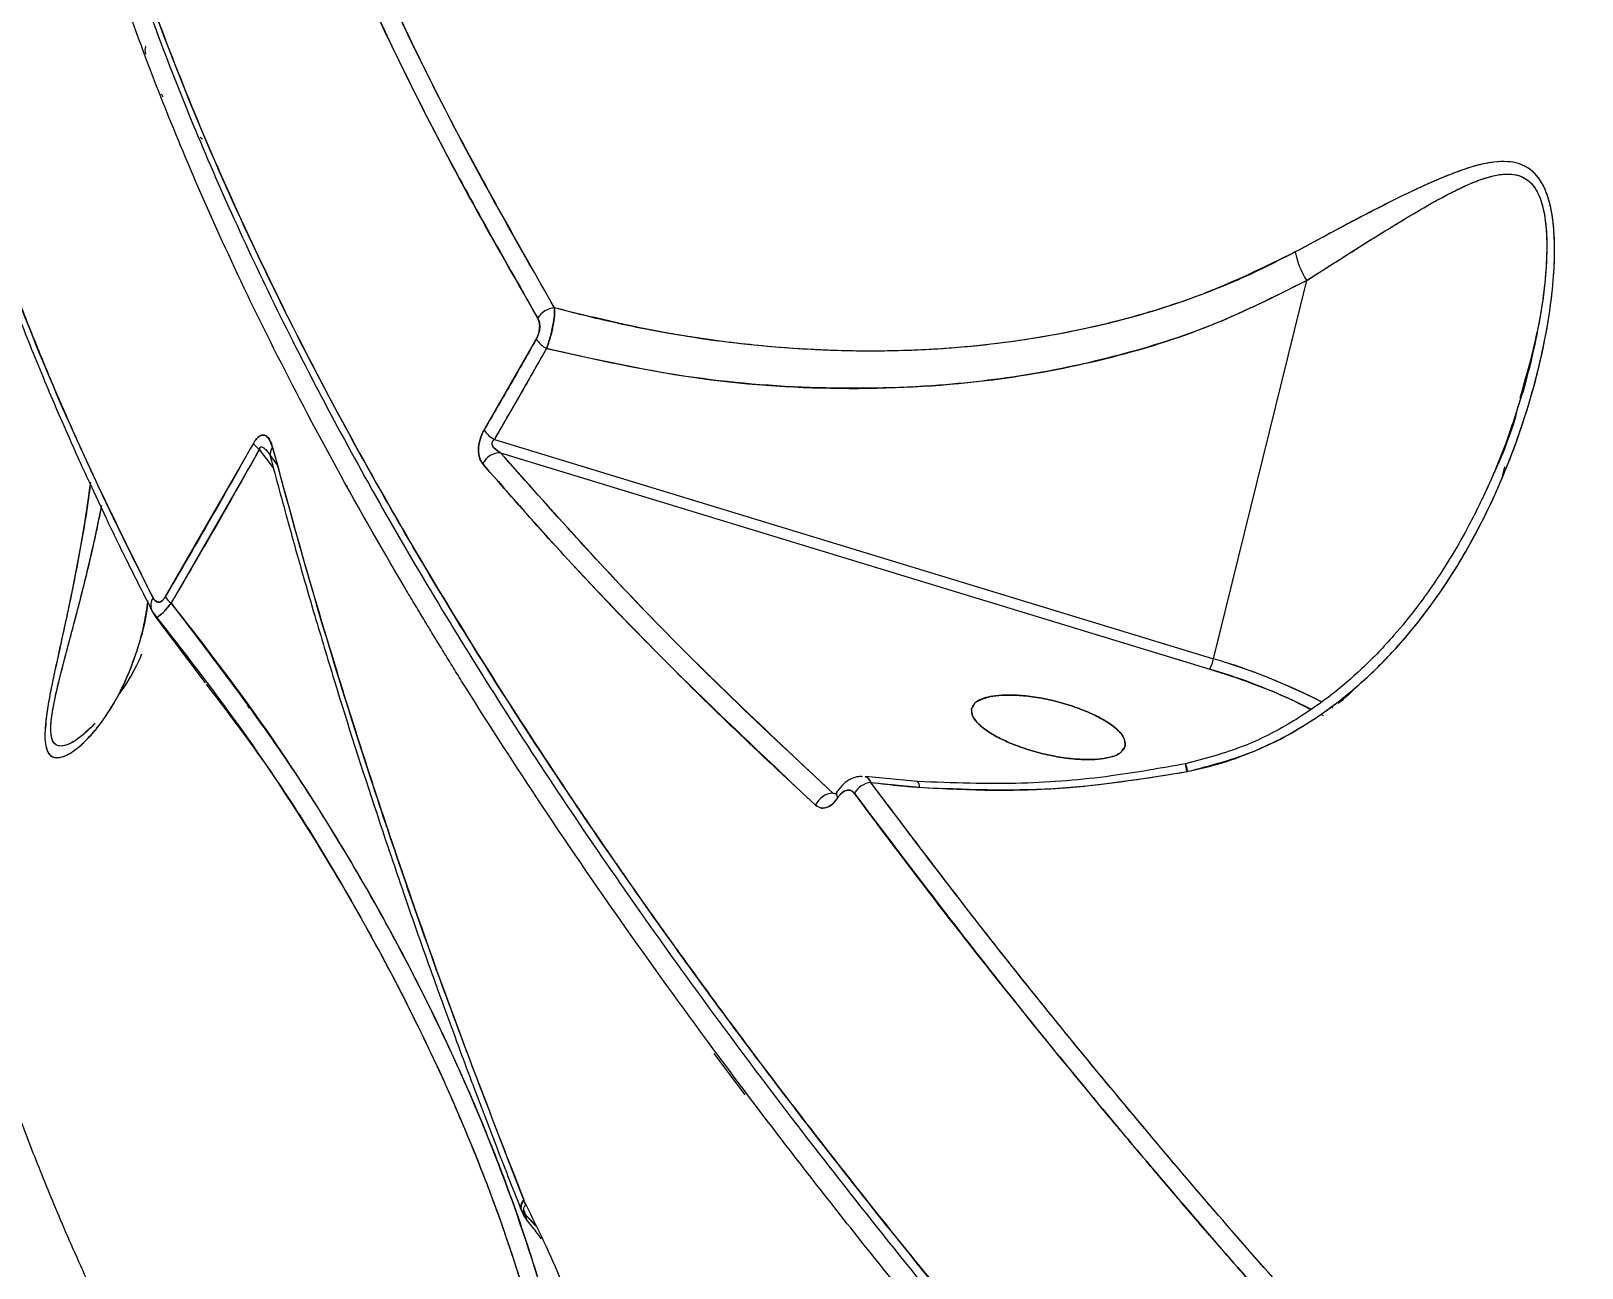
# Model space of a CAD drawing. Header units: millimetres. Extents: x -7083 to 7374, y -8368 to 7509.
# Drawn here: x 2351 to 2442.6, y -1906.5 to -1833.5 of the extents above; entities that cross this region are included whole.
import ezdxf

# ---------------------------------------------------------------- set-up
doc = ezdxf.new("R2010")
doc.units = ezdxf.units.MM
for name, color, linetype in [('DIKOM_ОБЪЕКТ', 7, 'Continuous'), ('DIKOM_РАЗМЕР_ЗОНА', 7, 'Continuous'), ('DIKOM_РАЗМЕР_ОБЪЕКТА', 7, 'Continuous')]:
    doc.layers.add(name, color=color, linetype=linetype)
doc.styles.add('style1', font='arial.ttf', dxfattribs={"width": 0.8})
doc.dimstyles.new('1-50', dxfattribs={"dimtxt": 300, "dimasz": 200, "dimexe": 100, "dimexo": 0, "dimgap": 100, "dimtad": 1, "dimtxsty": 'style1', "dimcen": 200, "dimclrd": 7, "dimclre": 7, "dimclrt": 7, "dimadec": 1, "dimazin": 2, "dimtfac": 1, "dimtmove": 0, "dimatfit": 2, "dimfxl": 0, "dimlwd": 25, "dimlwe": 18, "dimarcsym": 0})

# ---------------------------------------------------------------- blocks, each defined once
blk = doc.blocks.new('*D10')
at = {"layer": 'Defpoints', "color": 0, "transparency": 16777216}
for p in [(4593.55, 648.921), (-5583.425, 647.956), (4593.55, -5902.538)]:
    blk.add_point(p, dxfattribs=at)
at = {"layer": 'DIKOM_РАЗМЕР_ОБЪЕКТА', "color": 7, "lineweight": 18, "transparency": 16777216}
for p, q in [((4593.55, 648.921), (4593.55, -6002.538)), ((-5583.425, 647.956), (-5583.425, -6002.538))]:
    blk.add_line(p, q, dxfattribs=at)
at = {"layer": 'DIKOM_РАЗМЕР_ОБЪЕКТА', "color": 7, "lineweight": 25, "transparency": 16777216}
blk.add_line((-5383.425, -5902.538), (4393.55, -5902.538), dxfattribs=at)
at = {"layer": 'DIKOM_РАЗМЕР_ОБЪЕКТА', "color": 7, "transparency": 16777216}
for points in [[(-5383.425, -5869.204), (-5383.425, -5935.871), (-5583.425, -5902.538)], [(4393.55, -5869.204), (4393.55, -5935.871), (4593.55, -5902.538)]]:
    blk.add_solid(points, dxfattribs=at)
at = {"layer": 'DIKOM_РАЗМЕР_ОБЪЕКТА', "color": 7, "transparency": 16777216, "insert": (-226.127, -5649.366), "char_height": 300, "attachment_point": 5, "style": 'style1'}
blk.add_mtext('10150', dxfattribs=at)
blk = doc.blocks.new('*D11')
at = {"layer": 'Defpoints', "color": 0, "transparency": 16777216}
for p in [(-321.712, 5509.064), (-348.712, -4811.525), (5568.58, -4811.525)]:
    blk.add_point(p, dxfattribs=at)
at = {"layer": 'DIKOM_РАЗМЕР_ОБЪЕКТА', "color": 7, "lineweight": 18, "transparency": 16777216}
for p, q in [((-321.712, 5509.064), (5668.58, 5509.064)), ((-348.712, -4811.525), (5668.58, -4811.525))]:
    blk.add_line(p, q, dxfattribs=at)
at = {"layer": 'DIKOM_РАЗМЕР_ОБЪЕКТА', "color": 7, "lineweight": 25, "transparency": 16777216}
blk.add_line((5568.58, 5309.064), (5568.58, -4611.525), dxfattribs=at)
at = {"layer": 'DIKOM_РАЗМЕР_ОБЪЕКТА', "color": 7, "transparency": 16777216}
for points in [[(5535.247, 5309.064), (5601.913, 5309.064), (5568.58, 5509.064)], [(5535.247, -4611.525), (5601.913, -4611.525), (5568.58, -4811.525)]]:
    blk.add_solid(points, dxfattribs=at)
at = {"layer": 'DIKOM_РАЗМЕР_ОБЪЕКТА', "color": 7, "transparency": 16777216, "insert": (5315.306, 775.227), "char_height": 300, "attachment_point": 5, "rotation": 90, "style": 'style1'}
blk.add_mtext('10300', dxfattribs=at)
blk = doc.blocks.new('*D12')
at = {"layer": 'Defpoints', "color": 0, "transparency": 16777216}
for p in [(-621.712, 7509.064), (-373.605, -6811.526), (7273.891, -6811.526)]:
    blk.add_point(p, dxfattribs=at)
at = {"layer": 'DIKOM_РАЗМЕР_ЗОНА', "color": 7, "lineweight": 18, "transparency": 16777216}
for p, q in [((-621.712, 7509.064), (7373.891, 7509.064)), ((-373.605, -6811.526), (7373.891, -6811.526))]:
    blk.add_line(p, q, dxfattribs=at)
at = {"layer": 'DIKOM_РАЗМЕР_ЗОНА', "color": 7, "lineweight": 25, "transparency": 16777216}
blk.add_line((7273.891, 7309.064), (7273.891, -6611.526), dxfattribs=at)
at = {"layer": 'DIKOM_РАЗМЕР_ЗОНА', "color": 7, "transparency": 16777216}
for points in [[(7240.558, 7309.064), (7307.225, 7309.064), (7273.891, 7509.064)], [(7240.558, -6611.526), (7307.225, -6611.526), (7273.891, -6811.526)]]:
    blk.add_solid(points, dxfattribs=at)
at = {"layer": 'DIKOM_РАЗМЕР_ЗОНА', "color": 7, "transparency": 16777216, "insert": (7020.617, 1288.251), "char_height": 300, "attachment_point": 5, "rotation": 90, "style": 'style1'}
blk.add_mtext('14300', dxfattribs=at)
blk = doc.blocks.new('*D13')
at = {"layer": 'Defpoints', "color": 0, "transparency": 16777216}
for p in [(6593.528, 996.237), (-7083.425, 647.956), (6593.528, -8268.308)]:
    blk.add_point(p, dxfattribs=at)
at = {"layer": 'DIKOM_РАЗМЕР_ЗОНА', "color": 7, "lineweight": 18, "transparency": 16777216}
for p, q in [((6593.528, 996.237), (6593.528, -8368.308)), ((-7083.425, 647.956), (-7083.425, -8368.308))]:
    blk.add_line(p, q, dxfattribs=at)
at = {"layer": 'DIKOM_РАЗМЕР_ЗОНА', "color": 7, "lineweight": 25, "transparency": 16777216}
blk.add_line((-6883.425, -8268.308), (6393.528, -8268.308), dxfattribs=at)
at = {"layer": 'DIKOM_РАЗМЕР_ЗОНА', "color": 7, "transparency": 16777216}
for points in [[(-6883.425, -8234.975), (-6883.425, -8301.641), (-7083.425, -8268.308)], [(6393.528, -8234.975), (6393.528, -8301.641), (6593.528, -8268.308)]]:
    blk.add_solid(points, dxfattribs=at)
at = {"layer": 'DIKOM_РАЗМЕР_ЗОНА', "color": 7, "transparency": 16777216, "insert": (322.101, -8015.034), "char_height": 300, "attachment_point": 5, "style": 'style1'}
blk.add_mtext('13650', dxfattribs=at)

msp = doc.modelspace()

# ---------------------------------------------------------------- linework, layer by layer
at = {"layer": 'DIKOM_ОБЪЕКТ', "color": 7, "linetype": 'Continuous', "lineweight": 15}
for p, q in [((2420.856, -1870.519), (2426.355, -1848.189)), ((2377.786, -1857.014), (2380.862, -1851.656)), ((2381.474, -1852.21), (2378.391, -1857.58)), ((2439.132, -1854.825), (2439.539, -1853.173)), ((2358.952, -1866.867), (2364.159, -1857.805)), ((2378.391, -1857.58), (2420.856, -1870.519)), ((2364.528, -1858.16), (2359.313, -1867.234)), ((2365.344, -1859.259), (2364.528, -1858.16)), ((2365.124, -1858.459), (2365.162, -1858.586)), ((2365.577, -1859.068), (2365.149, -1858.493)), ((2378.761, -1858.368), (2420.629, -1871.125)), ((2365.607, -1859.179), (2365.622, -1859.199)), ((2437.922, -1859.741), (2438.056, -1859.194)), ((2369.694, -1860.324), (2369.713, -1860.306)), ((2358.36, -1868.032), (2361.305, -1871.945)), ((2363.91, -1873.464), (2363.734, -1873.097)), ((2406.565, -1873.466), (2406.681, -1873.314)), ((2406.637, -1873.287), (2406.63, -1873.299)), ((2427.912, -1873.431), (2427.778, -1873.358)), ((2427.354, -1873.884), (2427.215, -1873.809)), ((2415.577, -1875.829), (2415.629, -1875.74)), ((2403.382, -1877.772), (2400.281, -1877.464)), ((2400.617, -1877.819), (2403.487, -1878.108)), ((2398.549, -1878.506), (2398.383, -1878.453)), ((2398.383, -1878.453), (2398.546, -1878.483)), ((2398.544, -1878.488), (2398.383, -1878.453)), ((2399.689, -1878.453), (2399.665, -1878.449)), ((2399.867, -1878.755), (2399.871, -1878.756)), ((2401.565, -1879.061), (2401.569, -1879.062)), ((2402.527, -1880.313), (2402.523, -1880.319)), ((2402.542, -1880.343), (2402.545, -1880.337)), ((2401.896, -1881.392), (2401.88, -1881.419)), ((2401.898, -1881.443), (2401.914, -1881.416)), ((2393.197, -1896.262), (2391.377, -1893.812)), ((2393.285, -1896.111), (2393.277, -1896.124)), ((2380.126, -1902.463), (2380.139, -1902.497)), ((2380.139, -1902.497), (2380.247, -1902.735)), ((2379.976, -1903.073), (2379.983, -1903.09)), ((2379.983, -1903.092), (2380.148, -1903.453)), ((2380.118, -1903.033), (2380.234, -1903.338)), ((2380.234, -1903.338), (2380.119, -1903.03)), ((2380.794, -1903.918), (2380.234, -1903.338)), ((2380.234, -1903.338), (2380.254, -1903.365)), ((2380.794, -1903.918), (2380.234, -1903.338)), ((2380.254, -1903.365), (2380.825, -1903.985)), ((2380.287, -1903.618), (2380.254, -1903.365)), ((2380.254, -1903.365), (2380.833, -1904.002))]:
    msp.add_line(p, q, dxfattribs=at)
at = {"layer": 'DIKOM_ОБЪЕКТ', "color": 7, "linetype": 'Continuous', "lineweight": 15, "flags": 128}
for points in [[(2419.287, -1877.158), (2419.242, -1876.923), (2419.214, -1876.765), (2419.208, -1876.712), (2419.224, -1876.765), (2419.26, -1876.923), (2419.316, -1877.176)], [(2380.234, -1903.338), (2380.123, -1903.268), (2380.086, -1903.236)], [(2380.086, -1903.236), (2380.123, -1903.268), (2380.234, -1903.338)], [(2380.254, -1903.365), (2380.14, -1903.297), (2380.088, -1903.251)], [(2380.088, -1903.251), (2380.14, -1903.297), (2380.254, -1903.365)]]:
    msp.add_lwpolyline(points, dxfattribs=at)
at = {"layer": 'DIKOM_ОБЪЕКТ', "color": 7, "linetype": 'Continuous', "lineweight": 15}
for centre, radius, start, end in [((2430.144, -1845.698), 4.534, 190.31249, 213.31735), ((2381.999, -1851.007), 1.194, 92.58093, 150.72164), ((2382.261, -1850.725), 1.68, 213.63746, 242.08568), ((2379.21, -1856.098), 1.693, 212.73908, 241.09791), ((2365.353, -1856.932), 1.48, 216.17566, 236.10579), ((2365.812, -1858.456), 0.663, 141.05446, 191.34119), ((2365.818, -1858.457), 0.668, 141.31549, 192.4135), ((2378.725, -1859.499), 1.132, 88.17853, 154.51162), ((2358.861, -1867.367), 0.762, 144.79875, 226.46527), ((2360.167, -1866.036), 1.472, 214.35436, 234.50104), ((2418.721, -1870.063), 2.184, 330.90336, 347.93905), ((2410.328, -1906.121), 37.126, 62.91941, 73.52657), ((2410.34, -1906.09), 37.093, 62.86716, 73.5298), ((2409.955, -1906.84), 37.275, 63.48007, 73.36128), ((2412.951, -1878.413), 6.484, 10.99432, 15.2101), ((2400.771, -1879.095), 1.285, 96.88, 150.78706), ((2403.079, -1878.052), 0.412, 352.11444, 42.68328), ((2403.079, -1878.052), 0.412, 352.09049, 42.73162), ((2398.434, -1879.616), 1.163, 92.4954, 157.28922), ((2398.909, -1878.506), 0.315, 152.95184, 220.87699), ((2398.924, -1878.5), 0.33, 158.99801, 219.96745), ((2380.536, -1902.883), 0.588, 134.29128, 204.16925), ((2380.524, -1902.877), 0.575, 133.8584, 211.22593), ((2380.533, -1902.914), 0.574, 133.30852, 203.24192), ((2380.555, -1902.924), 0.596, 134.23057, 196.35034), ((2380.709, -1903.156), 0.625, 137.62803, 227.56139)]:
    msp.add_arc(centre, radius, start, end, dxfattribs=at)
for points, knots in [([(2413.787, -1740.519), (2413.526, -1741.932), (2413.001, -1744.765), (2412.641, -1749.268), (2412.596, -1753.943), (2412.897, -1758.79), (2413.53, -1763.812), (2414.509, -1769.049), (2415.728, -1774.033), (2417.096, -1778.719), (2418.537, -1783.067), (2420.208, -1787.592), (2422.085, -1792.204), (2423.839, -1796.167), (2425.365, -1799.422), (2426.63, -1802.021), (2427.977, -1804.687), (2429.407, -1807.421), (2430.925, -1810.224), (2432.532, -1813.096), (2434.539, -1816.571), (2437.035, -1820.729), (2440.13, -1825.655), (2443.562, -1830.878), (2447.243, -1836.238), (2450.756, -1841.151), (2454.031, -1845.582), (2456.99, -1849.481), (2460.358, -1853.809), (2462.93, -1857.023), (2464.729, -1859.234), (2465.331, -1859.97), (2465.945, -1860.718), (2466.571, -1861.478), (2467.21, -1862.249), (2467.968, -1863.16), (2468.965, -1864.352), (2470.328, -1865.97), (2472.081, -1868.029), (2474.24, -1870.533), (2476.717, -1873.365), (2479.248, -1876.215), (2482.192, -1879.485), (2485.359, -1882.943), (2489.1, -1886.952), (2494.035, -1892.146), (2500.309, -1898.566), (2507.641, -1905.846), (2512.538, -1910.532), (2514.892, -1912.785)], [0, 0, 0, 0, 0.03561, 0.071387, 0.107334, 0.142909, 0.17837, 0.214347, 0.25084, 0.277912, 0.30553, 0.333695, 0.362407, 0.389973, 0.404944, 0.420175, 0.435666, 0.451416, 0.467427, 0.483697, 0.500228, 0.525993, 0.553055, 0.581416, 0.611075, 0.6394, 0.659695, 0.681119, 0.700609, 0.727229, 0.73096, 0.734746, 0.73859, 0.74249, 0.746446, 0.750459, 0.756487, 0.764749, 0.775247, 0.787982, 0.802952, 0.818343, 0.831216, 0.852419, 0.870521, 0.891521, 0.930348, 0.966508, 1, 1, 1, 1]), ([(2412.896, -1746.894), (2412.861, -1747.125), (2412.452, -1749.848), (2412.619, -1755.6), (2413.468, -1764.166), (2415.434, -1773.311), (2418.369, -1782.908), (2422.288, -1792.92), (2427.152, -1803.299), (2432.959, -1814.042), (2439.707, -1825.145), (2447.519, -1836.771), (2456.401, -1848.863), (2466.348, -1861.356), (2477.16, -1874.001), (2488.851, -1886.795), (2501.351, -1899.732), (2510.37, -1908.426), (2514.892, -1912.785)], [0, 0, 0, 0, 0.00603, 0.071124, 0.136232, 0.201557, 0.266878, 0.331789, 0.396487, 0.461167, 0.526018, 0.591237, 0.659787, 0.727901, 0.795764, 0.863591, 0.931597, 1, 1, 1, 1]), ([(2509.609, -2009.061), (2504.697, -2005.071), (2494.891, -1997.104), (2480.894, -1985.13), (2467.485, -1973.199), (2454.72, -1961.321), (2442.585, -1949.496), (2431.304, -1937.949), (2420.842, -1926.681), (2411.205, -1915.73), (2402.237, -1904.932), (2393.977, -1894.337), (2386.276, -1883.749), (2379.177, -1873.178), (2372.737, -1862.642), (2367.101, -1852.35), (2362.297, -1842.344), (2358.357, -1832.679), (2355.352, -1823.581), (2353.22, -1815.038), (2351.906, -1807.021), (2351.361, -1799.36), (2351.601, -1792.061), (2352.624, -1784.99), (2354.606, -1778.289), (2356.322, -1773.832), (2357.599, -1771.802), (2357.648, -1771.724)], [0, 0, 0, 0, 0.042906, 0.085648, 0.128174, 0.170587, 0.212988, 0.255476, 0.295708, 0.336166, 0.376482, 0.416598, 0.456599, 0.498994, 0.541456, 0.584086, 0.626973, 0.669751, 0.712299, 0.752299, 0.792271, 0.832299, 0.872469, 0.912867, 0.955705, 0.998292, 1, 1, 1, 1]), ([(2352.75, -1785.209), (2352.349, -1787.52), (2351.541, -1792.182), (2351.37, -1799.779), (2351.922, -1806.955), (2352.987, -1813.573), (2353.971, -1818.006), (2354.766, -1821.069), (2355.206, -1822.671), (2355.675, -1824.289), (2356.172, -1825.924), (2356.699, -1827.575), (2357.741, -1830.7), (2359.484, -1835.461), (2362.234, -1842.063), (2365.539, -1849.141), (2369.286, -1856.386), (2373.447, -1863.761), (2377.797, -1870.913), (2381.083, -1875.973), (2382.949, -1878.755), (2383.419, -1879.452), (2383.894, -1880.153), (2384.374, -1880.856), (2384.858, -1881.563), (2385.347, -1882.272), (2385.841, -1882.985), (2386.588, -1884.056), (2387.728, -1885.676), (2389.416, -1888.039), (2391.567, -1890.993), (2394.216, -1894.55), (2397.404, -1898.722), (2401.17, -1903.515), (2405.564, -1908.937), (2410.128, -1914.388), (2414.768, -1919.77), (2419.379, -1924.982), (2423.169, -1929.153), (2425.953, -1932.164), (2427.574, -1933.904), (2429.238, -1935.676), (2430.945, -1937.478), (2432.696, -1939.312), (2434.492, -1941.177), (2436.332, -1943.073), (2440.929, -1947.769), (2448.341, -1955.15), (2458.75, -1965.099), (2469.148, -1974.673), (2479.469, -1983.856), (2489.66, -1992.632), (2499.642, -2000.995), (2506.342, -2006.417), (2509.609, -2009.061)], [0, 0, 0, 0, 0.044823, 0.090408, 0.136755, 0.167763, 0.199103, 0.207367, 0.215653, 0.223962, 0.232293, 0.240648, 0.249025, 0.279393, 0.311249, 0.344592, 0.379422, 0.411304, 0.444337, 0.474359, 0.477356, 0.480362, 0.483376, 0.486398, 0.48943, 0.49247, 0.495518, 0.498575, 0.506202, 0.516233, 0.528669, 0.543639, 0.561052, 0.580908, 0.603208, 0.627951, 0.647649, 0.668662, 0.690988, 0.697817, 0.70476, 0.711817, 0.718988, 0.726273, 0.733673, 0.741186, 0.748814, 0.789423, 0.828457, 0.865916, 0.9018, 0.936109, 0.968842, 1, 1, 1, 1]), ([(2352.658, -1785.833), (2352.458, -1786.755), (2351.896, -1789.354), (2351.42, -1794.219), (2351.286, -1800.447), (2351.795, -1807.341), (2353.052, -1815.39), (2355.358, -1824.721), (2359.029, -1835.452), (2363.832, -1846.64), (2369.75, -1858.249), (2376.758, -1870.235), (2384.84, -1882.566), (2393.966, -1895.207), (2404.119, -1908.126), (2415.264, -1921.282), (2427.094, -1934.332), (2439.495, -1947.217), (2452.366, -1959.894), (2463.431, -1970.255), (2472.266, -1978.25), (2478.476, -1983.755), (2483.283, -1987.934), (2486.661, -1990.836), (2488.906, -1992.753), (2491.657, -1995.086), (2495.088, -1997.968), (2499.222, -2001.404), (2504.068, -2005.385), (2507.578, -2008.216), (2509.444, -2009.721)], [0, 0, 0, 0, 0.018164, 0.051183, 0.090467, 0.129747, 0.169025, 0.222579, 0.276129, 0.329772, 0.383358, 0.436899, 0.490437, 0.543973, 0.597509, 0.65113, 0.704713, 0.754676, 0.804638, 0.854599, 0.876584, 0.898567, 0.919252, 0.925667, 0.93266, 0.941785, 0.953084, 0.966569, 0.982226, 1, 1, 1, 1]), ([(2380.958, -1850.423), (2379.474, -1847.835), (2376.564, -1842.761), (2372.844, -1835.496), (2369.533, -1828.413), (2366.673, -1821.506), (2364.216, -1814.736), (2362.967, -1810.439), (2362.351, -1808.32)], [0, 0, 0, 0, 0.173342, 0.340009, 0.5, 0.6711, 0.837766, 1, 1, 1, 1]), ([(2362.351, -1808.32), (2363.069, -1810.766), (2364.501, -1815.652), (2367.358, -1823.277), (2370.938, -1831.569), (2375.352, -1840.581), (2379.087, -1847.139), (2380.958, -1850.423)], [0, 0, 0, 0, 0.187019, 0.373556, 0.559898, 0.779649, 1, 1, 1, 1]), ([(2381.945, -1849.814), (2380.35, -1847.028), (2377.165, -1841.463), (2373.071, -1833.364), (2369.289, -1825.003), (2365.921, -1816.411), (2364.211, -1810.652), (2363.355, -1807.769)], [0, 0, 0, 0, 0.187016, 0.373551, 0.559893, 0.779646, 1, 1, 1, 1]), ([(2381.945, -1849.814), (2379.841, -1846.107), (2375.632, -1838.693), (2370.557, -1828.013), (2366.313, -1817.634), (2364.343, -1811.064), (2363.355, -1807.769)], [0, 0, 0, 0, 0.249319, 0.498607, 0.748583, 1, 1, 1, 1]), ([(2417.746, -1925.816), (2415.524, -1923.301), (2410.971, -1918.148), (2404.4, -1910.322), (2397.873, -1902.213), (2391.752, -1894.205), (2386.048, -1886.33), (2380.994, -1878.945), (2377.687, -1873.81), (2375.892, -1870.924), (2375.33, -1870.012), (2374.772, -1869.099), (2374.218, -1868.185), (2373.668, -1867.269), (2371.775, -1864.089), (2368.814, -1858.883), (2365.19, -1851.945), (2362.193, -1845.669), (2359.742, -1840.031), (2357.762, -1835.003), (2356.184, -1830.561), (2354.942, -1826.68), (2353.982, -1823.337), (2353.282, -1820.626), (2352.778, -1818.479), (2352.432, -1816.882), (2352.215, -1815.802), (2352.1, -1815.21), (2352.057, -1814.982), (2352.039, -1814.888), (2352.032, -1814.848), (2352.029, -1814.831), (2352.027, -1814.825), (2352.027, -1814.824)], [0, 0, 0, 0, 0.060818, 0.124616, 0.191392, 0.261148, 0.324998, 0.391155, 0.451283, 0.459289, 0.467326, 0.475394, 0.483493, 0.491622, 0.499781, 0.568378, 0.632084, 0.690897, 0.744819, 0.793849, 0.837986, 0.877232, 0.911586, 0.941047, 0.962014, 0.979529, 0.992086, 0.996765, 0.998659, 0.999461, 0.999808, 0.999959, 1, 1, 1, 1]), ([(2345.396, -1834.125), (2345.736, -1835.417), (2346.446, -1838.115), (2347.729, -1842.242), (2348.778, -1845.282), (2349.429, -1847.065), (2349.643, -1847.642), (2349.862, -1848.226), (2350.085, -1848.815), (2350.314, -1849.411), (2350.665, -1850.312), (2351.21, -1851.684), (2352.04, -1853.701), (2353.126, -1856.236), (2354.504, -1859.303), (2356.206, -1862.913), (2357.531, -1865.531), (2358.238, -1866.927)], [0, 0, 0, 0, 0.125697, 0.262518, 0.392122, 0.409732, 0.42749, 0.445395, 0.463449, 0.48165, 0.499999, 0.545844, 0.606685, 0.682521, 0.773352, 0.879178, 1, 1, 1, 1]), ([(2358.238, -1866.927), (2356.642, -1863.706), (2353.452, -1857.268), (2349.951, -1848.664), (2347.242, -1840.938), (2346.011, -1836.398), (2345.396, -1834.125)], [0, 0, 0, 0, 0.280203, 0.559922, 0.779771, 1, 1, 1, 1]), ([(2345.271, -1834.733), (2345.517, -1835.678), (2345.957, -1837.372), (2346.623, -1839.657), (2347.174, -1841.45), (2347.656, -1842.95), (2348.602, -1845.786), (2349.926, -1849.426), (2351.685, -1853.802), (2352.898, -1856.626), (2353.833, -1858.718), (2354.558, -1860.304), (2355.511, -1862.33), (2356.71, -1864.806), (2357.633, -1866.622), (2358.132, -1867.603)], [0, 0, 0, 0, 0.09177, 0.164621, 0.218608, 0.261894, 0.306067, 0.484392, 0.598077, 0.702949, 0.737219, 0.783885, 0.843218, 0.915243, 1, 1, 1, 1]), ([(2357.824, -1834.363), (2357.817, -1834.371), (2357.731, -1834.459), (2357.76, -1834.651), (2357.787, -1834.828)], [0, 0, 0, 0, 0.083205, 1, 1, 1, 1]), ([(2358.724, -1837.195), (2358.753, -1837.25), (2358.783, -1837.305), (2358.826, -1837.361), (2358.826, -1837.361)], [0, 0, 0, 0, 0.999548, 1, 1, 1, 1]), ([(2361.026, -1839.742), (2361.058, -1839.772), (2361.102, -1839.813), (2361.146, -1839.844), (2361.158, -1839.853)], [0, 0, 0, 0, 0.730679, 1, 1, 1, 1]), ([(2419.316, -1877.176), (2420.685, -1876.817), (2423.413, -1876.101), (2427.065, -1874.027), (2430.264, -1871.44), (2433.004, -1868.405), (2435.312, -1865.07), (2437.547, -1860.914), (2439.495, -1855.879), (2440.653, -1850.96), (2441.047, -1847.026), (2440.961, -1844.47), (2440.421, -1842.54), (2439.498, -1841.436), (2437.982, -1841.03), (2435.963, -1841.456), (2433.545, -1842.442), (2431.027, -1843.671), (2428.42, -1845.034), (2426.597, -1846.017), (2425.684, -1846.51)], [0, 0, 0, 0, 0.062114, 0.123723, 0.185539, 0.247439, 0.309439, 0.371083, 0.46424, 0.558285, 0.605634, 0.653609, 0.68597, 0.71823, 0.750411, 0.801205, 0.851546, 0.9011, 0.950434, 1, 1, 1, 1]), ([(2419.316, -1877.176), (2420.006, -1877.018), (2421.401, -1876.699), (2423.389, -1875.95), (2425.296, -1875.019), (2427.239, -1873.82), (2429.231, -1872.292), (2431.23, -1870.39), (2433.346, -1867.928), (2435.426, -1864.884), (2437.121, -1861.685), (2438.365, -1858.778), (2439.267, -1856.234), (2439.949, -1853.841), (2440.433, -1851.682), (2440.77, -1849.685), (2440.972, -1847.759), (2441.011, -1846.15), (2440.94, -1844.963), (2440.817, -1844.07), (2440.618, -1843.26), (2440.225, -1842.293), (2439.625, -1841.606), (2438.855, -1841.265), (2438.176, -1841.152), (2437.371, -1841.19), (2436.425, -1841.383), (2435.275, -1841.748), (2433.897, -1842.303), (2431.83, -1843.264), (2429.116, -1844.659), (2426.83, -1845.892), (2425.683, -1846.51)], [0, 0, 0, 0, 0.031107, 0.062938, 0.093601, 0.125284, 0.16491, 0.206457, 0.2502, 0.312765, 0.374955, 0.416465, 0.458512, 0.499793, 0.531996, 0.561984, 0.595348, 0.624674, 0.641003, 0.656052, 0.672385, 0.687623, 0.718903, 0.734167, 0.750429, 0.769274, 0.790126, 0.813245, 0.843056, 0.875777, 0.937699, 1, 1, 1, 1]), ([(2426.355, -1848.189), (2426.51, -1848.091), (2426.843, -1847.878), (2427.377, -1847.539), (2428.118, -1847.068), (2428.782, -1846.649), (2429.579, -1846.145), (2430.385, -1845.639), (2431.442, -1844.984), (2432.528, -1844.327), (2433.572, -1843.719), (2434.529, -1843.192), (2435.445, -1842.727), (2436.347, -1842.328), (2437.256, -1842.023), (2438.268, -1841.847), (2439.14, -1842.008), (2439.767, -1842.592), (2440.112, -1843.214), (2440.346, -1843.988), (2440.478, -1844.83), (2440.536, -1845.751), (2440.531, -1846.987), (2440.404, -1848.596), (2440.119, -1850.522), (2439.724, -1852.453), (2439.157, -1854.742), (2438.603, -1856.362), (2438.264, -1857.354)], [0, 0, 0, 0, 0.016276, 0.035245, 0.056908, 0.095746, 0.107258, 0.144433, 0.184988, 0.226355, 0.268836, 0.30674, 0.340099, 0.379418, 0.417684, 0.454504, 0.511695, 0.540013, 0.568927, 0.596157, 0.62624, 0.653293, 0.683316, 0.739538, 0.796973, 0.853557, 0.910263, 1, 1, 1, 1]), ([(2426.355, -1848.189), (2427.555, -1847.426), (2429.945, -1845.906), (2432.767, -1844.161), (2434.963, -1842.947), (2436.586, -1842.203), (2437.948, -1841.845), (2439.003, -1841.969), (2439.736, -1842.488), (2440.223, -1843.432), (2440.559, -1845.058), (2440.544, -1847.406), (2440.119, -1850.956), (2439.397, -1853.528), (2438.947, -1855.134)], [0, 0, 0, 0, 0.137385, 0.273777, 0.345467, 0.416923, 0.487294, 0.531476, 0.574871, 0.618817, 0.663602, 0.754703, 0.846779, 1, 1, 1, 1]), ([(2425.684, -1846.51), (2423.855, -1847.403), (2420.206, -1849.183), (2414.271, -1850.923), (2408.139, -1852.023), (2401.749, -1852.461), (2395.188, -1852.242), (2388.521, -1851.414), (2384.134, -1850.346), (2381.945, -1849.814)], [0, 0, 0, 0, 0.139584, 0.278489, 0.418657, 0.558954, 0.705577, 0.853132, 1, 1, 1, 1]), ([(2425.683, -1846.51), (2424.609, -1847.057), (2422.453, -1848.155), (2419.017, -1849.475), (2415.796, -1850.455), (2412.791, -1851.164), (2410.107, -1851.655), (2407.333, -1852.023), (2404.284, -1852.284), (2400.924, -1852.393), (2397.15, -1852.307), (2393.143, -1851.989), (2389.206, -1851.433), (2385.447, -1850.709), (2383.14, -1850.119), (2381.945, -1849.814)], [0, 0, 0, 0, 0.082799, 0.166272, 0.251014, 0.311511, 0.375107, 0.43483, 0.499305, 0.57974, 0.658556, 0.749547, 0.844839, 0.919658, 1, 1, 1, 1]), ([(2380.591, -1949.883), (2379.795, -1948.817), (2378.168, -1946.637), (2375.776, -1943.326), (2373.365, -1939.899), (2370.955, -1936.364), (2368.555, -1932.724), (2366.351, -1929.252), (2364.58, -1926.361), (2363.184, -1924.017), (2361.971, -1921.93), (2360.679, -1919.644), (2359.29, -1917.109), (2357.894, -1914.464), (2356.635, -1911.978), (2355.811, -1910.29), (2355.349, -1909.323), (2355.153, -1908.91), (2354.975, -1908.533), (2354.815, -1908.191), (2354.673, -1907.885), (2353.967, -1906.36), (2352.809, -1903.756), (2351.326, -1900.149), (2350.007, -1896.673), (2348.833, -1893.272), (2347.77, -1889.841), (2346.945, -1886.82), (2346.305, -1884.147), (2345.826, -1881.888), (2345.427, -1879.715), (2345.102, -1877.626), (2344.845, -1875.62), (2344.654, -1873.694), (2344.43, -1870.558), (2344.379, -1866.367), (2344.796, -1861.329), (2345.653, -1856.541), (2347.018, -1852.016), (2348.217, -1848.874), (2349.071, -1847.36), (2349.162, -1847.199)], [0, 0, 0, 0, 0.025159, 0.051439, 0.078839, 0.107359, 0.136998, 0.167757, 0.19303, 0.209054, 0.226633, 0.245769, 0.267218, 0.291669, 0.314224, 0.332234, 0.336199, 0.339853, 0.343195, 0.346225, 0.348944, 0.351351, 0.386946, 0.419055, 0.450032, 0.483524, 0.515102, 0.548654, 0.571924, 0.594631, 0.616775, 0.638357, 0.659376, 0.679833, 0.699728, 0.760692, 0.819072, 0.874869, 0.934804, 0.993056, 1, 1, 1, 1]), ([(2426.355, -1848.189), (2424.685, -1849.036), (2421.355, -1850.724), (2415.975, -1852.502), (2410.414, -1853.756), (2404.081, -1854.533), (2396.986, -1854.643), (2389.195, -1853.95), (2384.05, -1852.79), (2381.474, -1852.21)], [0, 0, 0, 0, 0.125132, 0.249318, 0.374023, 0.499479, 0.664889, 0.832218, 1, 1, 1, 1]), ([(2381.474, -1852.21), (2384.343, -1852.846), (2390.082, -1854.119), (2398.807, -1854.727), (2406.844, -1854.334), (2414.058, -1853.033), (2420.464, -1851.129), (2424.387, -1849.171), (2426.355, -1848.189)], [0, 0, 0, 0, 0.186735, 0.373587, 0.560185, 0.707286, 0.853179, 1, 1, 1, 1]), ([(2381.474, -1852.21), (2381.56, -1851.954), (2381.732, -1851.445), (2381.887, -1850.708), (2381.956, -1850.154), (2381.949, -1849.925), (2381.945, -1849.814)], [0, 0, 0, 0, 0.288729, 0.576275, 0.793446, 1, 1, 1, 1]), ([(2381.945, -1849.814), (2381.948, -1849.952), (2381.954, -1850.229), (2381.861, -1850.852), (2381.699, -1851.552), (2381.549, -1851.99), (2381.474, -1852.21)], [0, 0, 0, 0, 0.250118, 0.499876, 0.749704, 1, 1, 1, 1]), ([(2380.862, -1851.656), (2380.89, -1851.603), (2380.944, -1851.498), (2381.006, -1851.321), (2381.048, -1851.141), (2381.075, -1850.905), (2381.057, -1850.637), (2380.991, -1850.494), (2380.958, -1850.423)], [0, 0, 0, 0, 0.127023, 0.251168, 0.375045, 0.501117, 0.750636, 1, 1, 1, 1]), ([(2380.958, -1850.423), (2380.994, -1850.504), (2381.067, -1850.666), (2381.075, -1851.015), (2381.001, -1851.371), (2380.908, -1851.561), (2380.862, -1851.656)], [0, 0, 0, 0, 0.280608, 0.560202, 0.779604, 1, 1, 1, 1]), ([(2380.862, -1851.656), (2380.295, -1852.66), (2379.281, -1854.453), (2378.243, -1856.231), (2377.786, -1857.014)], [0, 0, 0, 0, 0.559999, 1, 1, 1, 1]), ([(2378.391, -1857.58), (2378.974, -1856.582), (2380.014, -1854.799), (2381.028, -1853.001), (2381.474, -1852.21)], [0, 0, 0, 0, 0.559999, 1, 1, 1, 1]), ([(2439.538, -1853.179), (2439.157, -1854.542), (2438.47, -1857.001), (2437.174, -1860.177), (2435.957, -1862.649), (2434.836, -1864.597), (2433.821, -1866.161), (2432.741, -1867.655), (2431.4, -1869.305), (2429.717, -1871.062), (2427.693, -1872.802), (2425.373, -1874.384), (2422.537, -1875.84), (2420.357, -1876.411), (2419.208, -1876.712)], [0, 0, 0, 0, 0.133167, 0.24021, 0.321451, 0.387432, 0.445588, 0.492782, 0.557592, 0.640931, 0.715521, 0.800655, 0.894973, 1, 1, 1, 1]), ([(2438.838, -1855.573), (2438.792, -1855.767), (2438.39, -1857.451), (2437.653, -1859.053), (2437, -1860.47)], [0, 0, 0, 0, 0.115504, 1, 1, 1, 1]), ([(2377.786, -1857.014), (2377.695, -1857.2), (2377.513, -1857.571), (2377.431, -1858.201), (2377.501, -1858.705), (2377.636, -1858.91), (2377.703, -1859.012)], [0, 0, 0, 0, 0.249741, 0.499174, 0.750247, 1, 1, 1, 1]), ([(2377.703, -1859.012), (2377.636, -1858.911), (2377.501, -1858.707), (2377.443, -1858.28), (2377.472, -1857.89), (2377.538, -1857.583), (2377.643, -1857.28), (2377.738, -1857.103), (2377.786, -1857.014)], [0, 0, 0, 0, 0.248293, 0.498044, 0.625005, 0.748636, 0.873864, 1, 1, 1, 1]), ([(2364.159, -1857.805), (2363.202, -1859.508), (2361.492, -1862.548), (2359.728, -1865.547), (2358.952, -1866.867)], [0, 0, 0, 0, 0.559997, 1, 1, 1, 1]), ([(2364.159, -1857.805), (2364.221, -1857.707), (2364.344, -1857.512), (2364.548, -1857.352), (2364.735, -1857.304), (2364.947, -1857.367), (2365.153, -1857.599), (2365.249, -1857.892), (2365.297, -1858.039)], [0, 0, 0, 0, 0.125096, 0.250084, 0.368464, 0.500677, 0.74976, 1, 1, 1, 1]), ([(2365.297, -1858.039), (2365.19, -1857.754), (2365.056, -1857.397), (2364.737, -1857.305), (2364.551, -1857.349), (2364.343, -1857.512), (2364.22, -1857.708), (2364.159, -1857.805)], [0, 0, 0, 0, 0.498017, 0.623673, 0.7495, 0.874752, 1, 1, 1, 1]), ([(2364.528, -1858.16), (2364.532, -1858.136), (2364.538, -1858.09), (2364.566, -1858.035), (2364.61, -1858.009), (2364.682, -1858.013), (2364.781, -1858.072), (2364.93, -1858.212), (2365.072, -1858.376), (2365.161, -1858.518), (2365.189, -1858.563)], [0, 0, 0, 0, 0.059109, 0.109748, 0.160329, 0.219284, 0.361292, 0.53605, 0.849994, 1, 1, 1, 1]), ([(2364.528, -1858.16), (2364.531, -1858.138), (2364.536, -1858.099), (2364.555, -1858.056), (2364.574, -1858.033), (2364.596, -1858.016), (2364.638, -1858.007), (2364.702, -1858.025), (2364.844, -1858.116), (2364.995, -1858.274), (2365.1, -1858.438), (2365.134, -1858.492)], [0, 0, 0, 0, 0.057379, 0.105842, 0.128794, 0.152065, 0.20291, 0.28962, 0.40405, 0.805134, 1, 1, 1, 1]), ([(2365.297, -1858.039), (2365.699, -1859.535), (2366.482, -1862.446), (2367.72, -1866.751), (2368.951, -1870.85), (2370.168, -1874.738), (2371.427, -1878.618), (2373.422, -1884.548), (2376.242, -1892.493), (2378.857, -1899.204), (2380.126, -1902.463)], [0, 0, 0, 0, 0.105644, 0.205641, 0.299986, 0.388676, 0.471706, 0.563448, 0.788067, 1, 1, 1, 1]), ([(2380.126, -1902.463), (2378.468, -1898.183), (2375.149, -1889.613), (2371.179, -1878.004), (2367.875, -1867.461), (2366.157, -1861.185), (2365.297, -1858.039)], [0, 0, 0, 0, 0.278766, 0.558214, 0.778604, 1, 1, 1, 1]), ([(2378.761, -1858.368), (2378.624, -1858.288), (2378.449, -1858.185), (2378.301, -1857.985), (2378.255, -1857.872), (2378.252, -1857.767), (2378.284, -1857.686), (2378.33, -1857.626), (2378.37, -1857.596), (2378.391, -1857.58)], [0, 0, 0, 0, 0.470852, 0.600381, 0.710224, 0.804347, 0.864481, 0.928431, 1, 1, 1, 1]), ([(2378.761, -1858.368), (2378.615, -1858.282), (2378.428, -1858.173), (2378.282, -1857.952), (2378.251, -1857.839), (2378.259, -1857.751), (2378.285, -1857.684), (2378.331, -1857.625), (2378.37, -1857.596), (2378.391, -1857.58)], [0, 0, 0, 0, 0.498281, 0.639407, 0.749005, 0.808026, 0.866278, 0.928875, 1, 1, 1, 1]), ([(2359.313, -1867.234), (2360.301, -1865.551), (2362.066, -1862.546), (2363.776, -1859.5), (2364.528, -1858.16)], [0, 0, 0, 0, 0.559997, 1, 1, 1, 1]), ([(2365.162, -1858.586), (2365.511, -1859.888), (2366.135, -1862.224), (2367.023, -1865.362), (2367.738, -1867.819), (2368.349, -1869.869), (2369.523, -1873.733), (2371.1, -1878.672), (2373.101, -1884.583), (2374.441, -1888.382), (2375.455, -1891.188), (2376.232, -1893.307), (2377.242, -1896.011), (2378.499, -1899.31), (2379.448, -1901.723), (2379.961, -1903.027)], [0, 0, 0, 0, 0.091947, 0.164975, 0.219187, 0.262489, 0.306651, 0.484998, 0.598716, 0.703778, 0.737872, 0.784359, 0.843548, 0.91543, 1, 1, 1, 1]), ([(2397.361, -1879.166), (2395.853, -1877.767), (2392.91, -1875.036), (2388.77, -1870.97), (2384.851, -1866.948), (2381.14, -1862.957), (2378.834, -1860.31), (2377.703, -1859.012)], [0, 0, 0, 0, 0.207436, 0.40497, 0.603836, 0.805731, 1, 1, 1, 1]), ([(2377.703, -1859.012), (2379.347, -1860.885), (2382.632, -1864.628), (2389.053, -1871.345), (2394.209, -1876.199), (2397.361, -1879.166)], [0, 0, 0, 0, 0.280106, 0.559986, 1, 1, 1, 1]), ([(2398.383, -1878.453), (2396.362, -1876.571), (2392.322, -1872.808), (2385.637, -1866.101), (2381.37, -1861.302), (2378.761, -1858.368)], [0, 0, 0, 0, 0.280103, 0.559983, 1, 1, 1, 1]), ([(2398.383, -1878.453), (2394.803, -1875.089), (2387.649, -1868.368), (2381.722, -1861.699), (2378.761, -1858.368)], [0, 0, 0, 0, 0.500503, 1, 1, 1, 1]), ([(2354.537, -1860.087), (2354.525, -1860.201), (2354.392, -1861.439), (2353.987, -1863.79), (2353.348, -1867.111), (2352.624, -1870.359), (2352.034, -1873.08), (2351.794, -1875.034), (2351.945, -1876.076), (2352.478, -1876.472), (2353.308, -1876.189), (2354.594, -1875.128), (2356.101, -1873.107), (2357.26, -1870.3), (2357.839, -1868.241), (2357.927, -1867.217), (2357.938, -1867.099)], [0, 0, 0, 0, 0.007728, 0.083793, 0.160198, 0.236724, 0.314193, 0.363363, 0.412773, 0.462016, 0.535436, 0.60788, 0.750532, 0.893335, 0.987698, 1, 1, 1, 1]), ([(2354.54, -1860.092), (2354.418, -1860.972), (2354.169, -1862.776), (2353.749, -1865.054), (2353.377, -1866.903), (2353.087, -1868.261), (2352.79, -1869.619), (2352.495, -1870.951), (2352.23, -1872.215), (2351.974, -1873.541), (2351.909, -1874.29), (2351.869, -1874.743)], [0, 0, 0, 0, 0.166972, 0.34267, 0.437238, 0.526119, 0.609603, 0.708156, 0.797057, 0.877416, 1, 1, 1, 1]), ([(2354.571, -1874.558), (2354.301, -1874.813), (2353.684, -1875.395), (2352.918, -1875.748), (2352.409, -1875.596), (2352.19, -1875.117), (2352.196, -1874.228), (2352.462, -1872.66), (2353.059, -1870.354), (2353.836, -1867.458), (2354.589, -1864.483), (2355, -1862.469), (2355.205, -1861.465)], [0, 0, 0, 0, 0.10146, 0.231626, 0.29512, 0.357669, 0.419881, 0.482844, 0.610257, 0.73956, 0.870142, 1, 1, 1, 1]), ([(2354.815, -1874.338), (2354.586, -1874.566), (2354.146, -1875.002), (2353.583, -1875.401), (2353.162, -1875.607), (2352.851, -1875.686), (2352.577, -1875.66), (2352.355, -1875.486), (2352.218, -1875.128), (2352.186, -1874.579), (2352.256, -1873.865), (2352.418, -1872.961), (2352.672, -1871.864), (2352.994, -1870.612), (2353.3, -1869.463), (2353.576, -1868.425), (2353.822, -1867.489), (2354.086, -1866.458), (2354.317, -1865.524), (2354.517, -1864.693), (2354.685, -1863.97), (2354.864, -1863.167), (2355.044, -1862.328), (2355.157, -1861.756), (2355.212, -1861.479)], [0, 0, 0, 0, 0.083866, 0.160698, 0.205305, 0.245494, 0.287852, 0.330126, 0.373021, 0.414945, 0.455603, 0.49981, 0.55404, 0.610531, 0.668782, 0.705173, 0.745333, 0.789288, 0.837055, 0.864142, 0.894556, 0.9283, 0.965375, 1, 1, 1, 1]), ([(2351.914, -1875.642), (2351.932, -1875.735), (2351.978, -1875.979), (2352.137, -1876.203), (2352.361, -1876.346), (2352.632, -1876.37), (2353.074, -1876.269), (2353.74, -1875.863), (2354.585, -1875.056), (2355.527, -1873.854), (2356.483, -1872.217), (2357.238, -1870.312), (2357.717, -1868.591), (2357.874, -1867.56), (2357.943, -1867.11)], [0, 0, 0, 0, 0.023937, 0.062238, 0.103308, 0.141377, 0.182703, 0.283607, 0.390907, 0.498263, 0.655153, 0.812923, 0.918446, 1, 1, 1, 1]), ([(2358.238, -1866.927), (2358.275, -1866.989), (2358.351, -1867.112), (2358.49, -1867.185), (2358.622, -1867.179), (2358.733, -1867.127), (2358.848, -1867.025), (2358.917, -1866.92), (2358.952, -1866.867)], [0, 0, 0, 0, 0.249591, 0.499094, 0.629881, 0.749877, 0.874735, 1, 1, 1, 1]), ([(2358.952, -1866.867), (2358.918, -1866.92), (2358.848, -1867.026), (2358.693, -1867.162), (2358.442, -1867.22), (2358.319, -1867.044), (2358.238, -1866.927)], [0, 0, 0, 0, 0.125421, 0.251043, 0.501275, 1, 1, 1, 1]), ([(2358.389, -1868.001), (2358.395, -1868.014), (2358.425, -1868.077), (2358.6, -1867.996), (2358.915, -1867.728), (2359.178, -1867.402), (2359.313, -1867.234)], [0, 0, 0, 0, 0.09015, 0.413787, 0.699112, 1, 1, 1, 1]), ([(2359.313, -1867.234), (2359.245, -1867.321), (2359.109, -1867.494), (2358.861, -1867.769), (2358.663, -1867.958), (2358.588, -1867.979), (2358.577, -1867.982)], [0, 0, 0, 0, 0.230615, 0.460509, 0.918559, 1, 1, 1, 1]), ([(2359.313, -1867.234), (2361, -1869.411), (2364.364, -1873.75), (2368.915, -1880.69), (2373.058, -1887.908), (2376.326, -1894.629), (2378.84, -1900.732), (2380.713, -1906.105), (2382.265, -1911.607), (2383.417, -1917.22), (2384.15, -1922.917), (2384.135, -1926.715), (2384.128, -1928.599)], [0, 0, 0, 0, 0.125426, 0.250079, 0.374228, 0.49849, 0.582681, 0.666592, 0.749433, 0.833841, 0.917608, 1, 1, 1, 1]), ([(2384.128, -1928.599), (2384.134, -1926.679), (2384.146, -1922.856), (2383.407, -1917.161), (2382.061, -1910.627), (2379.863, -1903.34), (2376.385, -1894.584), (2371.774, -1885.427), (2365.989, -1875.952), (2361.543, -1870.147), (2359.313, -1867.234)], [0, 0, 0, 0, 0.083973, 0.167272, 0.250559, 0.376312, 0.501562, 0.667232, 0.833083, 1, 1, 1, 1]), ([(2358.132, -1867.603), (2358.168, -1867.684), (2358.239, -1867.841), (2358.332, -1867.96), (2358.378, -1868.019)], [0, 0, 0, 0, 0.509495, 1, 1, 1, 1]), ([(2358.335, -1867.919), (2360.001, -1870.059), (2363.333, -1874.338), (2367.859, -1881.192), (2371.994, -1888.328), (2375.082, -1894.595), (2377.256, -1899.701), (2378.767, -1903.675), (2380.074, -1907.605), (2381.237, -1911.739), (2382.16, -1915.821), (2382.855, -1920.081), (2383.278, -1924.286), (2383.265, -1927.142), (2383.259, -1928.515)], [0, 0, 0, 0, 0.125155, 0.250361, 0.375162, 0.499397, 0.564912, 0.623801, 0.689237, 0.749171, 0.814221, 0.874185, 0.939564, 1, 1, 1, 1]), ([(2357.563, -1870.245), (2357.499, -1870.392), (2357.113, -1871.284), (2356.611, -1872.082), (2356.167, -1872.677), (2356.154, -1872.695)], [0, 0, 0, 0, 0.161079, 0.974374, 1, 1, 1, 1]), ([(2420.629, -1871.125), (2421.455, -1871.394), (2423.148, -1871.946), (2425.158, -1872.761), (2426.211, -1873.313), (2426.569, -1873.501)], [0, 0, 0, 0, 0.386539, 0.791509, 1, 1, 1, 1]), ([(2361.376, -1872.02), (2362.546, -1873.558), (2365.903, -1877.969), (2370.711, -1885.913), (2375.338, -1894.949), (2378.834, -1903.601), (2381.065, -1910.794), (2382.451, -1917.244), (2383.23, -1922.854), (2383.25, -1926.625), (2383.259, -1928.515)], [0, 0, 0, 0, 0.096687, 0.277268, 0.457456, 0.593462, 0.729818, 0.819903, 0.909744, 1, 1, 1, 1]), ([(2415.642, -1875.661), (2415.638, -1875.505), (2415.627, -1875.15), (2415.094, -1874.597), (2414.34, -1874.096), (2413.531, -1873.689), (2412.541, -1873.308), (2411.435, -1872.99), (2410.31, -1872.768), (2409.263, -1872.657), (2408.369, -1872.652), (2407.487, -1872.757), (2406.784, -1873.012), (2406.632, -1873.328), (2406.565, -1873.466)], [0, 0, 0, 0, 0.088709, 0.201691, 0.268463, 0.341464, 0.419367, 0.5, 0.580633, 0.658536, 0.731537, 0.798309, 0.911291, 1, 1, 1, 1]), ([(2406.936, -1873.02), (2407.155, -1872.918), (2407.525, -1872.745), (2408.372, -1872.653), (2409.261, -1872.657), (2410.31, -1872.768), (2411.435, -1872.99), (2412.541, -1873.308), (2413.531, -1873.689), (2414.341, -1874.097), (2415.065, -1874.577), (2415.613, -1875.13), (2415.633, -1875.487), (2415.642, -1875.661)], [0, 0, 0, 0, 0.108505, 0.182926, 0.264587, 0.351581, 0.441622, 0.531664, 0.618657, 0.700317, 0.774739, 0.889779, 1, 1, 1, 1]), ([(2429.265, -1872.192), (2429.115, -1872.352), (2428.791, -1872.698), (2428.416, -1872.994), (2428.215, -1873.153)], [0, 0, 0, 0, 0.461995, 1, 1, 1, 1]), ([(2415.527, -1875.814), (2415.472, -1875.912), (2415.328, -1876.168), (2414.682, -1876.373), (2413.84, -1876.476), (2412.944, -1876.471), (2411.897, -1876.36), (2410.772, -1876.138), (2409.666, -1875.82), (2408.676, -1875.439), (2407.867, -1875.031), (2407.143, -1874.551), (2406.594, -1873.998), (2406.575, -1873.641), (2406.565, -1873.466)], [0, 0, 0, 0, 0.066067, 0.17281, 0.241862, 0.317633, 0.398352, 0.481899, 0.565445, 0.646164, 0.721933, 0.790988, 0.897729, 1, 1, 1, 1]), ([(2406.565, -1873.466), (2406.57, -1873.622), (2406.58, -1873.977), (2407.113, -1874.531), (2407.867, -1875.032), (2408.677, -1875.439), (2409.666, -1875.82), (2410.772, -1876.138), (2411.897, -1876.36), (2412.944, -1876.471), (2413.839, -1876.476), (2414.72, -1876.37), (2415.423, -1876.116), (2415.575, -1875.8), (2415.642, -1875.661)], [0, 0, 0, 0, 0.088709, 0.201691, 0.268463, 0.341464, 0.419367, 0.5, 0.580633, 0.658536, 0.731537, 0.798309, 0.911291, 1, 1, 1, 1]), ([(2419.208, -1876.712), (2417.748, -1876.975), (2414.548, -1877.552), (2409.243, -1877.983), (2405.434, -1877.846), (2403.382, -1877.772)], [0, 0, 0, 0, 0.279034, 0.611494, 1, 1, 1, 1]), ([(2403.487, -1878.108), (2404.965, -1878.185), (2407.916, -1878.337), (2413.223, -1878.151), (2417.002, -1877.547), (2419.316, -1877.176)], [0, 0, 0, 0, 0.280028, 0.559127, 1, 1, 1, 1]), ([(2403.487, -1878.108), (2406.126, -1878.218), (2411.421, -1878.438), (2416.679, -1877.598), (2419.316, -1877.176)], [0, 0, 0, 0, 0.498349, 1, 1, 1, 1]), ([(2400.125, -1877.479), (2400.047, -1877.475), (2399.823, -1877.467), (2399.434, -1877.601), (2398.974, -1877.892), (2398.738, -1878.215), (2398.616, -1878.382)], [0, 0, 0, 0, 0.141777, 0.404618, 0.692419, 1, 1, 1, 1]), ([(2400.617, -1877.819), (2400.536, -1877.655), (2400.44, -1877.462), (2400.297, -1877.5), (2400.276, -1877.505)], [0, 0, 0, 0, 0.8538, 1, 1, 1, 1]), ([(2400.28, -1877.48), (2400.312, -1877.488), (2400.445, -1877.518), (2400.543, -1877.689), (2400.617, -1877.819)], [0, 0, 0, 0, 0.240095, 1, 1, 1, 1]), ([(2433.336, -1917.006), (2429.94, -1913.272), (2423.152, -1905.811), (2414.497, -1895.579), (2406.964, -1886.241), (2402.734, -1880.628), (2400.617, -1877.819)], [0, 0, 0, 0, 0.280199, 0.559918, 0.779768, 1, 1, 1, 1]), ([(2433.336, -1917.006), (2430.31, -1913.684), (2424.253, -1907.038), (2415.838, -1897.191), (2407.872, -1887.424), (2403.039, -1881.026), (2400.617, -1877.819)], [0, 0, 0, 0, 0.249196, 0.49863, 0.748745, 1, 1, 1, 1]), ([(2400.617, -1877.819), (2401.213, -1877.89), (2402.168, -1878.003), (2403.127, -1878.079), (2403.487, -1878.108)], [0, 0, 0, 0, 0.624196, 1, 1, 1, 1]), ([(2398.671, -1878.712), (2398.569, -1878.85), (2398.364, -1879.127), (2398.004, -1879.324), (2397.651, -1879.361), (2397.457, -1879.231), (2397.361, -1879.166)], [0, 0, 0, 0, 0.250023, 0.500454, 0.750725, 1, 1, 1, 1]), ([(2397.361, -1879.166), (2397.47, -1879.237), (2397.689, -1879.378), (2398.063, -1879.303), (2398.404, -1879.081), (2398.582, -1878.835), (2398.671, -1878.712)], [0, 0, 0, 0, 0.279502, 0.559696, 0.780207, 1, 1, 1, 1]), ([(2398.616, -1878.382), (2398.587, -1878.422), (2398.534, -1878.494), (2398.537, -1878.504), (2398.539, -1878.509)], [0, 0, 0, 0, 0.545649, 1, 1, 1, 1]), ([(2399.65, -1878.468), (2399.582, -1878.401), (2399.447, -1878.269), (2399.18, -1878.266), (2398.953, -1878.383), (2398.783, -1878.547), (2398.708, -1878.657), (2398.671, -1878.712)], [0, 0, 0, 0, 0.250025, 0.499448, 0.749226, 0.876078, 1, 1, 1, 1]), ([(2398.671, -1878.712), (2398.759, -1878.597), (2398.936, -1878.367), (2399.224, -1878.259), (2399.473, -1878.287), (2399.591, -1878.408), (2399.65, -1878.468)], [0, 0, 0, 0, 0.278882, 0.558369, 0.778837, 1, 1, 1, 1]), ([(2399.65, -1878.468), (2402.361, -1882.051), (2407.778, -1889.211), (2416.169, -1899.396), (2424.363, -1908.895), (2429.725, -1914.771), (2432.409, -1917.712)], [0, 0, 0, 0, 0.280203, 0.559922, 0.779771, 1, 1, 1, 1]), ([(2432.409, -1917.712), (2430.927, -1916.097), (2428.148, -1913.068), (2424.384, -1908.848), (2421.352, -1905.388), (2418.969, -1902.622), (2417.499, -1900.895), (2416.63, -1899.867), (2416.242, -1899.406), (2415.878, -1898.974), (2415.54, -1898.571), (2415.227, -1898.196), (2413.029, -1895.566), (2409.216, -1890.902), (2404.13, -1884.444), (2401.093, -1880.393), (2399.65, -1878.468)], [0, 0, 0, 0, 0.120822, 0.226649, 0.317481, 0.382191, 0.436321, 0.44875, 0.460452, 0.471429, 0.481681, 0.491206, 0.500006, 0.682433, 0.849098, 1, 1, 1, 1]), ([(2380.247, -1902.735), (2380.968, -1904.186), (2382.408, -1907.088), (2384.042, -1912.222), (2385.237, -1917.819), (2385.922, -1923.844), (2386.071, -1930.171), (2385.657, -1936.686), (2384.669, -1943.272), (2383.1, -1949.815), (2380.962, -1956.185), (2378.273, -1962.26), (2375.1, -1967.99), (2372.6, -1971.383), (2371.349, -1973.081)], [0, 0, 0, 0, 0.083619, 0.167165, 0.250418, 0.333851, 0.417302, 0.500489, 0.583737, 0.667137, 0.750458, 0.833395, 0.916626, 1, 1, 1, 1]), ([(2380.139, -1902.497), (2380.137, -1902.49), (2380.132, -1902.479), (2380.128, -1902.468), (2380.126, -1902.463)], [0, 0, 0, 0, 0.559996, 1, 1, 1, 1]), ([(2380.247, -1902.735), (2380.225, -1902.693), (2380.186, -1902.617), (2380.154, -1902.534), (2380.139, -1902.497)], [0, 0, 0, 0, 0.558645, 1, 1, 1, 1]), ([(2380.234, -1903.338), (2380.238, -1903.343), (2380.245, -1903.352), (2380.251, -1903.361), (2380.254, -1903.365)], [0, 0, 0, 0, 0.559721, 1, 1, 1, 1]), ([(2380.254, -1903.365), (2380.256, -1903.417), (2380.261, -1903.509), (2380.279, -1903.584), (2380.287, -1903.618)], [0, 0, 0, 0, 0.559197, 1, 1, 1, 1]), ([(2381.182, -1904.756), (2381.077, -1904.619), (2380.784, -1904.235), (2380.482, -1903.859), (2380.287, -1903.618)], [0, 0, 0, 0, 0.357258, 1, 1, 1, 1])]:
    msp.add_open_spline(points, degree=3, knots=knots, dxfattribs=at)

# ---------------------------------------------------------------- dimensions: what is measured, and where the dimension line sits
at = {"layer": 'DIKOM_РАЗМЕР_ЗОНА'}
dim = msp.add_linear_dim(base=(7273.891, -6811.526), p1=(-621.712, 7509.064), p2=(-373.605, -6811.526), angle=90, text='14300', dimstyle='1-50', dxfattribs=at)
dim.commit()
dim.dimension.update_dxf_attribs({"geometry": '*D12', "text_midpoint": (7273.891, 1288.251), "dimtype": 160})
dim = msp.add_linear_dim(base=(6593.528, -8268.308), p1=(-7083.425, 647.956), p2=(6593.528, 996.237), text='13650', dimstyle='1-50', dxfattribs=at)
dim.commit()
dim.dimension.update_dxf_attribs({"geometry": '*D13', "text_midpoint": (322.101, -8268.308), "dimtype": 160})
at = {"layer": 'DIKOM_РАЗМЕР_ОБЪЕКТА'}
dim = msp.add_linear_dim(base=(5568.58, -4811.525), p1=(-321.712, 5509.064), p2=(-348.712, -4811.525), angle=90, text='10300', dimstyle='1-50', dxfattribs=at)
dim.commit()
dim.dimension.update_dxf_attribs({"geometry": '*D11', "text_midpoint": (5568.58, 775.227), "dimtype": 160})
dim = msp.add_linear_dim(base=(4593.55, -5902.538), p1=(-5583.425, 647.956), p2=(4593.55, 648.921), text='10150', dimstyle='1-50', dxfattribs=at)
dim.commit()
dim.dimension.update_dxf_attribs({"geometry": '*D10', "text_midpoint": (-226.127, -5902.538), "dimtype": 160})

doc.saveas('drawing.dxf')
